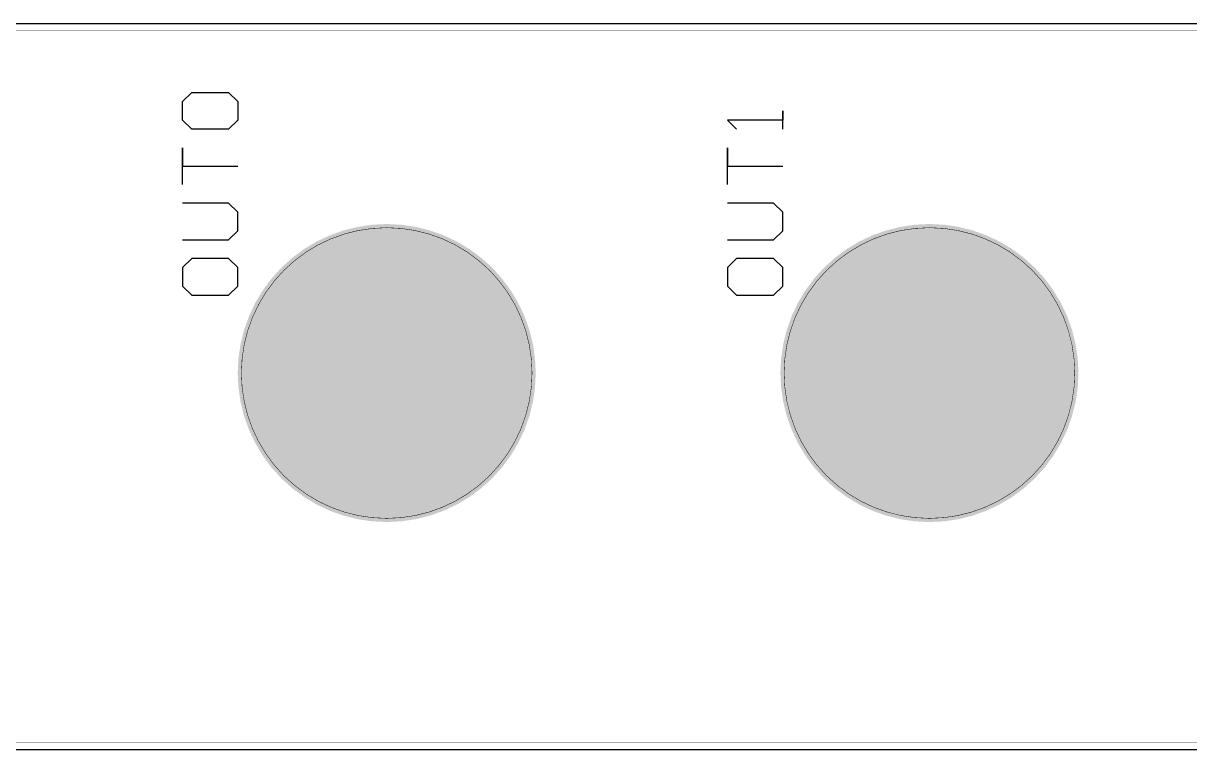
# Model space of a CAD drawing. Header units: millimetres. Extents: x 80 to 209, y 77 to 97.
# Drawn here: x 112.2 to 144.3, y 76.73 to 96.73 of the extents above; entities that cross this region are included whole.
import ezdxf

# ---------------------------------------------------------------- set-up
doc = ezdxf.new("R2010")
doc.units = ezdxf.units.MM
for name, color, linetype in [('BottomLayer', 5, 'Continuous'), ('BottomSolder', 6, 'Continuous'), ('Mechanical1', 6, 'Continuous'), ('Mechanical2', 216, 'Continuous'), ('Mechanical4', 56, 'Continuous'), ('MultiLayer', 9, 'Continuous'), ('PadHoleLayer', 156, 'Continuous'), ('TopLayer', 1, 'Continuous'), ('TopOverlay', 2, 'Continuous'), ('TopSolder', 216, 'Continuous')]:
    doc.layers.add(name, color=color, linetype=linetype)

msp = doc.modelspace()

# ---------------------------------------------------------------- linework, layer by layer
at = {"layer": 'BottomLayer', "const_width": 4}
for points in [[(120.2, 87.101, 1), (124.2, 87.101, 1)], [(135.138, 87.101, 1), (139.138, 87.101, 1)]]:
    msp.add_lwpolyline(points, format="xyb", close=True, dxfattribs=at)
at = {"layer": 'BottomSolder', "const_width": 4.102}
for points in [[(120.15, 87.101, 1), (124.251, 87.101, 1)], [(135.087, 87.101, 1), (139.189, 87.101, 1)]]:
    msp.add_lwpolyline(points, format="xyb", close=True, dxfattribs=at)
at = {"layer": 'Mechanical1'}
for points in [[(80.101, 96.72), (208.501, 96.72)], [(80.101, 76.74), (208.501, 76.74)]]:
    msp.add_lwpolyline(points, dxfattribs=at)
for points, const_width in [([(126.2, 87.101, 1), (118.2, 87.101, 1)], 0.0127), ([(141.138, 87.101, 1), (133.138, 87.101, 1)], 0.0127), ([(118.197, 87.101, 1), (118.204, 87.101, 1)], 0.00635), ([(126.197, 87.101, 1), (126.204, 87.101, 1)], 0.00635), ([(133.135, 87.101, 1), (133.141, 87.101, 1)], 0.00635), ([(141.135, 87.101, 1), (141.141, 87.101, 1)], 0.00635)]:
    msp.add_lwpolyline(points, format="xyb", close=True, dxfattribs=dict(at, const_width=const_width))
at = {"layer": 'Mechanical2', "const_width": 0.0127}
for points in [[(80.101, 96.72), (208.501, 96.72)], [(80.101, 76.74), (208.501, 76.74)]]:
    msp.add_lwpolyline(points, dxfattribs=at)
at = {"layer": 'Mechanical4', "const_width": 0.0127}
for points in [[(80.101, 96.52), (208.501, 96.52)], [(80.101, 76.94), (208.501, 76.94)]]:
    msp.add_lwpolyline(points, dxfattribs=at)
at = {"layer": 'MultiLayer', "const_width": 4}
for points in [[(120.2, 87.101, 1), (124.2, 87.101, 1)], [(135.138, 87.101, 1), (139.138, 87.101, 1)]]:
    msp.add_lwpolyline(points, format="xyb", close=True, dxfattribs=at)
at = {"layer": 'PadHoleLayer', "const_width": 4}
for points in [[(120.2, 87.101, 1), (124.2, 87.101, 1)], [(135.138, 87.101, 1), (139.138, 87.101, 1)]]:
    msp.add_lwpolyline(points, format="xyb", close=True, dxfattribs=at)
at = {"layer": 'TopLayer', "const_width": 4}
for points in [[(120.2, 87.101, 1), (124.2, 87.101, 1)], [(135.138, 87.101, 1), (139.138, 87.101, 1)]]:
    msp.add_lwpolyline(points, format="xyb", close=True, dxfattribs=at)
at = {"layer": 'TopOverlay'}
for p, q in [((116.578, 94.573), (116.832, 94.827)), ((116.832, 94.827), (117.847, 94.827)), ((117.847, 94.827), (118.101, 94.573)), ((116.578, 94.065), (116.578, 94.573)), ((118.101, 94.573), (118.101, 94.065)), ((116.832, 93.811), (116.578, 94.065)), ((118.101, 94.065), (117.847, 93.811)), ((133.101, 94.065), (131.578, 94.065)), ((131.578, 94.065), (131.832, 93.811)), ((133.101, 93.811), (133.101, 94.319)), ((133.101, 94.319), (133.101, 94.065)), ((117.847, 93.811), (116.832, 93.811)), ((116.578, 92.287), (116.578, 93.303)), ((116.578, 93.303), (116.578, 92.795)), ((131.578, 92.287), (131.578, 93.303)), ((131.578, 93.303), (131.578, 92.795)), ((116.578, 92.795), (118.101, 92.795)), ((131.578, 92.795), (133.101, 92.795)), ((117.847, 91.78), (116.578, 91.78)), ((118.101, 91.526), (117.847, 91.78)), ((118.101, 91.018), (118.101, 91.526)), ((132.847, 91.78), (131.578, 91.78)), ((133.101, 91.526), (132.847, 91.78)), ((133.101, 91.018), (133.101, 91.526)), ((117.847, 90.764), (118.101, 91.018)), ((132.847, 90.764), (133.101, 91.018)), ((116.578, 90.764), (117.847, 90.764)), ((131.578, 90.764), (132.847, 90.764)), ((116.832, 90.256), (116.578, 90.002)), ((117.847, 90.256), (116.832, 90.256)), ((118.101, 90.002), (117.847, 90.256)), ((131.832, 90.256), (131.578, 90.002)), ((132.847, 90.256), (131.832, 90.256)), ((133.101, 90.002), (132.847, 90.256)), ((116.578, 90.002), (116.578, 89.494)), ((118.101, 89.494), (118.101, 90.002)), ((131.578, 90.002), (131.578, 89.494)), ((133.101, 89.494), (133.101, 90.002)), ((116.578, 89.494), (116.832, 89.24)), ((117.847, 89.24), (118.101, 89.494)), ((131.578, 89.494), (131.832, 89.24)), ((132.847, 89.24), (133.101, 89.494)), ((116.832, 89.24), (117.847, 89.24)), ((131.832, 89.24), (132.847, 89.24))]:
    msp.add_line(p, q, dxfattribs=at)
at = {"layer": 'TopSolder', "const_width": 4.102}
for points in [[(120.15, 87.101, 1), (124.251, 87.101, 1)], [(135.087, 87.101, 1), (139.189, 87.101, 1)]]:
    msp.add_lwpolyline(points, format="xyb", close=True, dxfattribs=at)

doc.saveas('drawing.dxf')
